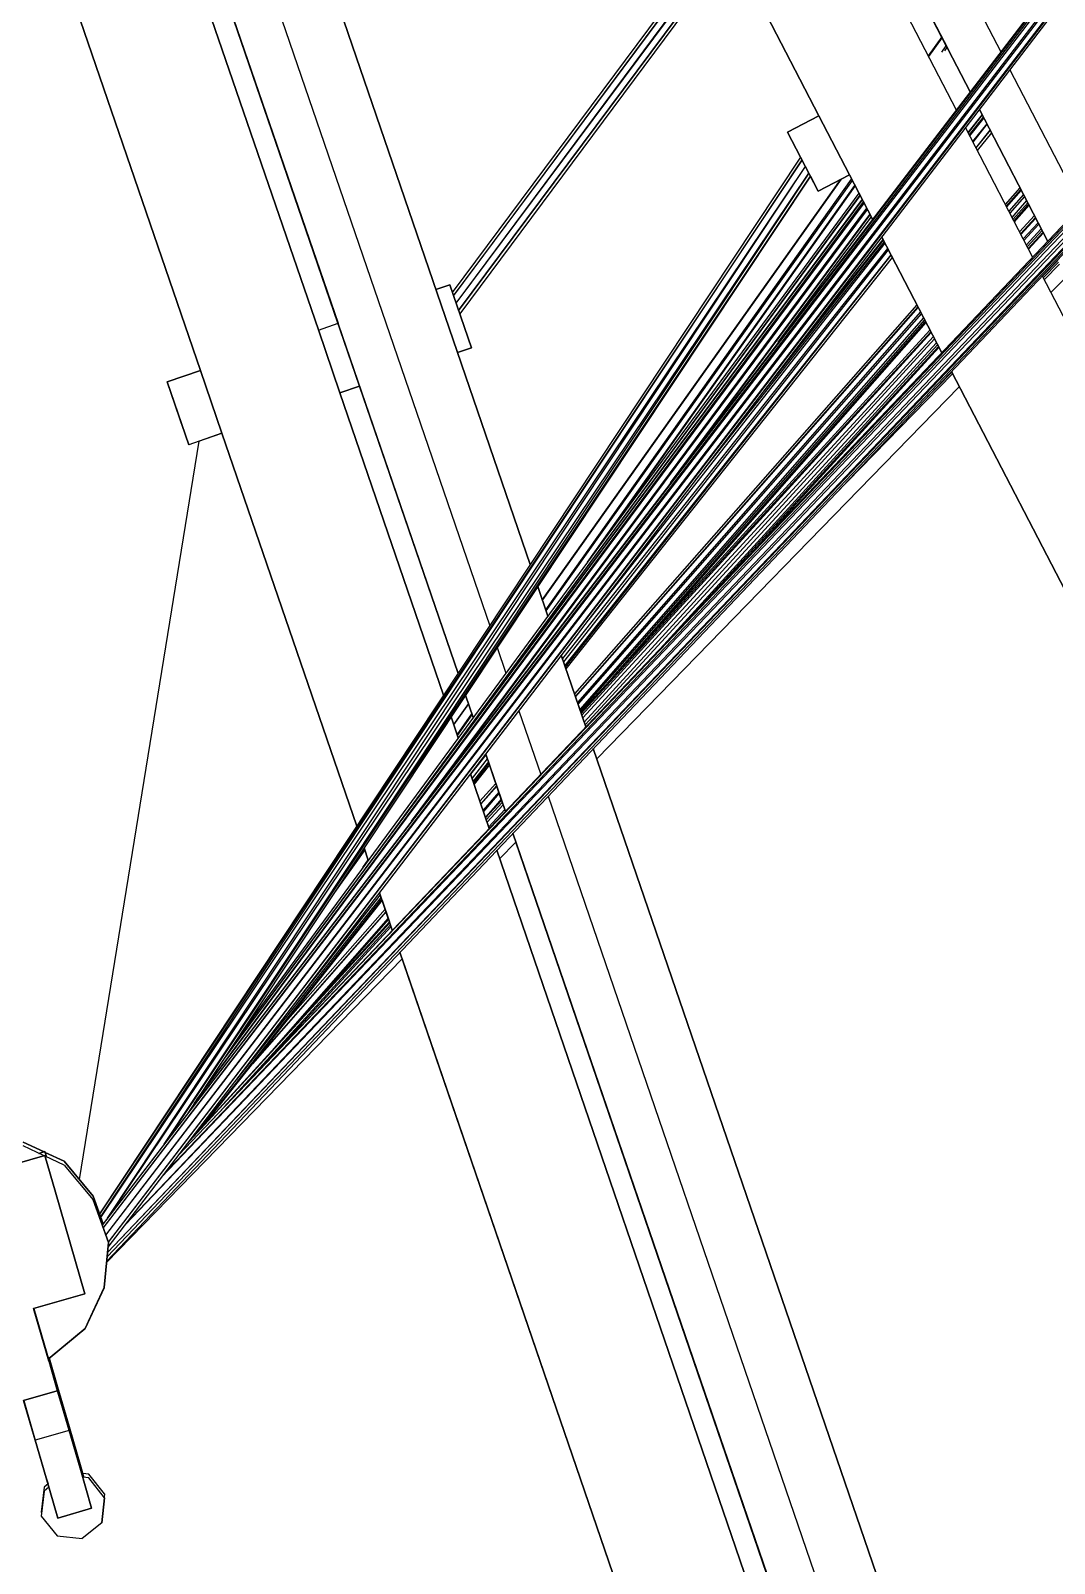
# Model space of a CAD drawing. Extents: x -32 to 51.8, y -51.6 to -5.5.
# Drawn here: x 44.593 to 45.825, y -28.045 to -26.2 of the extents above; entities that cross this region are included whole.
import ezdxf

# ---------------------------------------------------------------- set-up
doc = ezdxf.new("R2010")
doc.units = 0
doc.header["$MEASUREMENT"] = 0
doc.layers.get('0').update_dxf_attribs({"linetype": 'CONTINUOUS'})

msp = doc.modelspace()

# ---------------------------------------------------------------- linework, layer by layer
for p, q in [((43.3576, -21.7099), (45.6967, -26.2221)), ((45.6967, -26.2221), (43.3576, -21.7099)), ((43.3576, -21.7099), (45.6967, -26.2221)), ((45.6967, -26.2221), (43.3576, -21.7099)), ((45.6967, -26.2221), (43.3576, -21.7099)), ((43.3576, -21.7099), (45.6967, -26.2221)), ((45.6967, -26.2221), (43.3576, -21.7099)), ((45.6967, -26.2221), (43.3576, -21.7099)), ((43.3576, -21.7099), (45.6967, -26.2221)), ((43.3576, -21.71), (45.6967, -26.2221)), ((43.3576, -21.71), (45.6967, -26.2221)), ((45.6967, -26.2221), (43.3576, -21.71)), ((45.6967, -26.2221), (43.3576, -21.71)), ((43.3576, -21.71), (45.6967, -26.2221)), ((43.3577, -21.71), (45.7234, -26.2735)), ((43.3577, -21.71), (45.6968, -26.2221)), ((45.6968, -26.2221), (43.3577, -21.71)), ((45.6968, -26.2221), (43.3577, -21.71)), ((45.6968, -26.2221), (43.3577, -21.71)), ((43.3577, -21.71), (45.7234, -26.2735)), ((43.3577, -21.71), (45.7234, -26.2735)), ((45.7234, -26.2735), (43.3577, -21.71)), ((43.3577, -21.71), (45.7234, -26.2735)), ((43.3577, -21.71), (45.6968, -26.2221)), ((43.3577, -21.71), (45.6968, -26.2221)), ((43.3577, -21.71), (45.6968, -26.2221)), ((45.6968, -26.2221), (43.3577, -21.71)), ((43.3577, -21.71), (45.6968, -26.2221)), ((43.3577, -21.71), (45.6968, -26.2221)), ((43.3577, -21.71), (45.6968, -26.2221)), ((45.6968, -26.2221), (43.3577, -21.71)), ((45.6968, -26.2221), (43.3577, -21.71)), ((45.7234, -26.2735), (43.3577, -21.71)), ((43.3577, -21.71), (45.7234, -26.2735)), ((45.7234, -26.2735), (43.3577, -21.71)), ((45.7234, -26.2735), (43.3577, -21.71)), ((43.4547, -21.7785), (45.7601, -26.2256)), ((49.0314, -21.953), (44.6791, -27.6375)), ((49.0342, -21.9547), (44.6791, -27.6376)), ((44.6803, -27.6411), (49.0342, -21.9547)), ((44.6804, -27.6412), (49.0411, -21.9588)), ((44.6835, -27.6496), (49.0411, -21.9588)), ((44.6835, -27.6498), (49.0479, -21.9629)), ((44.6862, -27.664), (49.0507, -21.9646)), ((44.6866, -27.6582), (49.0479, -21.9629)), ((44.6866, -27.6583), (49.0507, -21.9646)), ((44.9628, -26.5521), (43.5816, -22.5223)), ((43.5816, -22.5223), (44.9628, -26.5521)), ((43.5816, -22.5223), (44.9628, -26.5521)), ((44.9628, -26.5521), (43.5816, -22.5223)), ((44.9628, -26.5521), (43.5816, -22.5223)), ((43.5816, -22.5223), (44.9628, -26.5521)), ((44.9628, -26.5521), (43.5816, -22.5223)), ((43.5817, -22.5223), (44.9628, -26.5521)), ((44.9628, -26.5521), (43.5817, -22.5223)), ((43.5817, -22.5223), (44.9628, -26.5521)), ((43.5817, -22.5223), (44.9628, -26.5521)), ((44.9628, -26.5521), (43.5817, -22.5223)), ((44.9628, -26.5521), (43.5817, -22.5223)), ((43.5817, -22.5223), (44.9628, -26.5521)), ((44.9628, -26.5521), (43.5817, -22.5223)), ((44.9628, -26.5521), (43.5817, -22.5223)), ((43.5817, -22.5223), (44.9629, -26.5521)), ((43.5817, -22.5223), (44.9629, -26.5521)), ((44.9629, -26.5521), (43.5817, -22.5223)), ((43.5817, -22.5223), (44.9629, -26.5521)), ((44.9629, -26.5521), (43.5817, -22.5223)), ((43.5817, -22.5223), (44.9629, -26.5521)), ((44.9629, -26.5521), (43.5817, -22.5223)), ((43.5817, -22.5223), (45.1073, -26.9736)), ((43.5817, -22.5223), (45.1073, -26.9736)), ((45.1073, -26.9736), (43.5817, -22.5223)), ((45.1073, -26.9736), (43.5817, -22.5223)), ((43.5817, -22.5223), (45.1073, -26.9736)), ((45.1073, -26.9736), (43.5817, -22.5223)), ((45.1073, -26.9736), (43.5817, -22.5223)), ((43.5817, -22.5224), (45.1073, -26.9736)), ((45.1073, -26.9736), (43.5817, -22.5224)), ((43.5817, -22.5224), (45.1073, -26.9736)), ((43.5817, -22.5224), (45.1073, -26.9736)), ((45.1073, -26.9736), (43.5817, -22.5224)), ((45.1073, -26.9736), (43.5817, -22.5224)), ((43.752, -22.8509), (45.1454, -26.9163)), ((43.9704, -23.2722), (45.1942, -26.8427)), ((45.1942, -26.8427), (43.9704, -23.2722)), ((44.4598, -23.8903), (45.6746, -26.2336)), ((45.5414, -26.3026), (44.3266, -23.9594)), ((44.3266, -23.9594), (45.5414, -26.3027)), ((44.0834, -24.0634), (44.9392, -26.5602)), ((44.9392, -26.5602), (44.0834, -24.0634)), ((44.7973, -26.6089), (43.9415, -24.112)), ((43.9415, -24.112), (44.7973, -26.6089)), ((44.7022, -26.3315), (43.9415, -24.112)), ((43.9415, -24.112), (44.7973, -26.6089)), ((44.7973, -26.6089), (43.9415, -24.1121)), ((43.9415, -24.1121), (44.7973, -26.6089)), ((44.7973, -26.6089), (43.9415, -24.1121)), ((43.9415, -24.1121), (44.7973, -26.6089)), ((43.9415, -24.1121), (44.7973, -26.6089)), ((47.5159, -24.6988), (44.6851, -27.6757)), ((44.6856, -27.6705), (47.5133, -24.6969)), ((44.6856, -27.6706), (47.5159, -24.6988)), ((44.7066, -27.6374), (47.5132, -24.6969)), ((44.7079, -27.6356), (47.5069, -24.6924)), ((44.7506, -27.5798), (47.5068, -24.6924)), ((44.7527, -27.5771), (47.5005, -24.6879)), ((47.5005, -24.6879), (44.7703, -27.5542)), ((47.4978, -24.686), (44.7713, -27.5529)), ((44.6846, -27.6808), (47.3167, -24.9083)), ((45.1005, -26.5152), (45.4252, -26.0785)), ((45.1005, -26.5152), (45.4253, -26.0788)), ((45.4268, -26.0817), (45.1018, -26.5189)), ((45.1018, -26.519), (45.4272, -26.0824)), ((45.1049, -26.5279), (45.4309, -26.0895)), ((45.1049, -26.528), (45.4312, -26.0901)), ((45.4349, -26.0973), (45.108, -26.537)), ((45.108, -26.537), (45.4351, -26.0975)), ((45.4366, -26.1005), (45.1093, -26.5407)), ((45.4366, -26.1005), (45.1093, -26.5407)), ((45.6891, -26.2074), (45.6729, -26.2303)), ((45.6895, -26.2082), (45.6733, -26.2311)), ((45.6892, -26.226), (45.6947, -26.2182)), ((45.6929, -26.2241), (45.6957, -26.2201)), ((45.6746, -26.2336), (45.7066, -26.2954)), ((45.7712, -26.2471), (45.8566, -26.4117)), ((45.5038, -26.3222), (45.5414, -26.3027)), ((45.5414, -26.3027), (45.5038, -26.3222)), ((45.5782, -26.3737), (45.5414, -26.3026)), ((45.5414, -26.3027), (45.5782, -26.3737)), ((45.5782, -26.3737), (45.5414, -26.3027)), ((45.5414, -26.3027), (45.5414, -26.3027)), ((45.7377, -26.3011), (45.7207, -26.3226)), ((45.7378, -26.3014), (45.7208, -26.3229)), ((45.7223, -26.3258), (45.7394, -26.3043)), ((45.7397, -26.3049), (45.7227, -26.3264)), ((45.7345, -26.295), (45.8168, -26.4536)), ((45.7345, -26.295), (45.8167, -26.4536)), ((45.8167, -26.4536), (45.7345, -26.295)), ((45.7345, -26.295), (45.8167, -26.4536)), ((45.8167, -26.4536), (45.7345, -26.295)), ((45.8167, -26.4536), (45.7345, -26.295)), ((45.7345, -26.295), (45.8167, -26.4536)), ((45.8167, -26.4536), (45.7345, -26.295)), ((45.7345, -26.295), (45.8167, -26.4536)), ((45.7345, -26.295), (45.8167, -26.4536)), ((45.8167, -26.4536), (45.7345, -26.295)), ((45.7345, -26.295), (45.8167, -26.4536)), ((45.8167, -26.4536), (45.7345, -26.295)), ((45.8168, -26.4536), (45.7345, -26.295)), ((45.8168, -26.4536), (45.7345, -26.295)), ((45.7345, -26.295), (45.8168, -26.4536)), ((45.7345, -26.295), (45.8168, -26.4536)), ((45.8168, -26.4536), (45.7345, -26.295)), ((45.7345, -26.295), (45.8168, -26.4536)), ((45.8167, -26.4536), (45.7345, -26.295)), ((45.7345, -26.295), (45.8167, -26.4536)), ((45.8167, -26.4536), (45.7345, -26.295)), ((45.7345, -26.295), (45.8167, -26.4536)), ((45.7345, -26.295), (45.8167, -26.4536)), ((45.7345, -26.295), (45.8168, -26.4536)), ((45.7345, -26.295), (45.8168, -26.4536)), ((45.8168, -26.4536), (45.7345, -26.295)), ((45.7345, -26.295), (45.8168, -26.4536)), ((45.7345, -26.295), (45.8168, -26.4536)), ((45.7345, -26.295), (45.8168, -26.4536)), ((45.8168, -26.4536), (45.7345, -26.295)), ((45.8168, -26.4536), (45.7345, -26.295)), ((45.8168, -26.4536), (45.7345, -26.295)), ((45.7345, -26.295), (45.8168, -26.4536)), ((45.8168, -26.4536), (45.7345, -26.295)), ((45.8168, -26.4536), (45.7345, -26.295)), ((45.5038, -26.3222), (45.5038, -26.3222)), ((45.5038, -26.3222), (45.5194, -26.3523)), ((45.5406, -26.3932), (45.5038, -26.3222)), ((45.5038, -26.3222), (45.5038, -26.3222)), ((45.5038, -26.3222), (45.5038, -26.3222)), ((45.5038, -26.3222), (45.5406, -26.3932)), ((45.5194, -26.3523), (45.5038, -26.3222)), ((45.7177, -26.3169), (45.7985, -26.4727)), ((45.7433, -26.312), (45.7263, -26.3334)), ((45.7436, -26.3125), (45.7267, -26.3341)), ((45.7473, -26.3196), (45.7303, -26.3411)), ((45.7304, -26.3414), (45.7474, -26.3199)), ((45.7489, -26.3228), (45.7319, -26.3442)), ((45.5194, -26.3523), (44.6759, -27.6242)), ((45.5211, -26.3555), (44.676, -27.6245)), ((44.6772, -27.6279), (45.5211, -26.3556)), ((44.6775, -27.6285), (45.5252, -26.3635)), ((44.6854, -27.6292), (45.5253, -26.3636)), ((44.6909, -27.622), (45.5294, -26.3715)), ((44.7538, -27.54), (45.5295, -26.3717)), ((44.758, -27.5344), (45.5311, -26.375)), ((45.5312, -26.375), (44.7822, -27.5028)), ((45.2128, -26.8972), (45.5808, -26.3787)), ((45.5312, -26.375), (45.5406, -26.3932)), ((45.5406, -26.3932), (45.5312, -26.375)), ((45.5406, -26.3932), (45.5782, -26.3737)), ((45.5782, -26.3737), (45.5406, -26.3932)), ((45.5752, -26.3679), (45.5752, -26.3679)), ((45.5756, -26.3686), (45.5756, -26.3686)), ((45.5782, -26.3737), (45.5782, -26.3737)), ((45.5782, -26.3737), (45.5782, -26.3737)), ((45.5782, -26.3737), (45.5782, -26.3737)), ((45.5782, -26.3737), (45.5782, -26.3737)), ((45.5782, -26.3737), (45.6059, -26.427)), ((45.6059, -26.427), (45.5782, -26.3737)), ((45.5896, -26.3956), (44.845, -27.4082)), ((45.567, -26.3795), (45.2085, -26.8846)), ((45.5683, -26.3788), (45.2087, -26.8851)), ((45.2133, -26.8984), (45.5817, -26.3804)), ((45.2632, -26.8395), (45.5848, -26.3864)), ((45.2802, -26.8163), (45.5852, -26.3871)), ((45.5406, -26.3932), (45.5406, -26.3932)), ((45.7833, -26.3891), (45.7656, -26.4093)), ((45.7844, -26.3911), (45.7667, -26.4113)), ((45.7672, -26.4123), (45.7849, -26.3922)), ((45.7875, -26.3971), (45.7698, -26.4173)), ((44.7898, -27.4914), (45.5958, -26.4076)), ((44.7931, -27.4864), (45.5949, -26.4059)), ((45.5936, -26.4035), (44.8251, -27.4382)), ((45.5933, -26.4027), (44.8267, -27.4357)), ((45.5908, -26.398), (45.0042, -27.1967)), ((45.0432, -27.144), (45.5912, -26.3987)), ((45.0512, -27.1515), (45.5989, -26.4135)), ((45.0846, -27.1078), (45.5997, -26.4152)), ((45.7888, -26.3996), (45.7711, -26.4198)), ((45.7913, -26.4045), (45.7736, -26.4247)), ((45.7926, -26.4071), (45.7749, -26.4272)), ((45.776, -26.4293), (45.7937, -26.4091)), ((45.7942, -26.4102), (45.7765, -26.4303)), ((45.363, -26.7442), (45.6028, -26.4211)), ((45.3858, -26.7145), (45.6032, -26.4218)), ((45.4925, -26.5751), (45.6044, -26.4243)), ((45.8007, -26.4226), (45.7827, -26.4423)), ((45.8018, -26.4248), (45.7839, -26.4445)), ((45.7843, -26.4453), (45.8023, -26.4257)), ((45.7871, -26.4507), (45.8051, -26.4311)), ((45.7881, -26.4527), (45.8061, -26.433)), ((45.6188, -26.452), (45.4759, -26.6328)), ((45.6185, -26.4514), (45.509, -26.5894)), ((45.617, -26.4485), (45.6892, -26.5877)), ((45.6892, -26.5877), (45.617, -26.4485)), ((45.7909, -26.458), (45.8089, -26.4384)), ((45.792, -26.4601), (45.8099, -26.4404)), ((45.7931, -26.4623), (45.8111, -26.4427)), ((45.7936, -26.4631), (45.8115, -26.4435)), ((45.6241, -26.4622), (45.2328, -26.9555)), ((45.6248, -26.4636), (45.2343, -26.9598)), ((45.6281, -26.4699), (45.2358, -26.9642)), ((45.2364, -26.966), (45.6284, -26.4704)), ((45.6208, -26.4559), (45.2645, -26.9088)), ((45.3933, -26.7406), (45.6201, -26.4546)), ((45.6297, -26.473), (45.2371, -26.9679)), ((45.8287, -26.4767), (45.8104, -26.4956)), ((45.8114, -26.4976), (45.8298, -26.4788)), ((45.8126, -26.4999), (45.831, -26.4811)), ((45.0974, -26.506), (45.0807, -26.5117)), ((45.0807, -26.5117), (45.0974, -26.506)), ((45.0807, -26.5117), (45.0974, -26.506)), ((45.1233, -26.5817), (45.0974, -26.506)), ((45.0974, -26.506), (45.0974, -26.506)), ((45.0974, -26.506), (45.1233, -26.5817)), ((45.8102, -26.4952), (46.8893, -28.5769)), ((45.8206, -26.5153), (45.839, -26.4965)), ((45.6593, -26.5301), (45.2474, -26.9982)), ((45.6604, -26.5322), (45.2484, -27.001)), ((45.2486, -27.0017), (45.6609, -26.5332)), ((45.6636, -26.5383), (45.251, -27.0086)), ((45.6647, -26.5406), (45.2516, -27.0102)), ((44.9392, -26.5603), (44.9629, -26.5521)), ((44.9392, -26.5602), (44.9651, -26.6359)), ((44.9651, -26.6359), (44.9392, -26.5602)), ((45.6674, -26.5458), (45.2539, -27.0171)), ((45.6686, -26.5481), (45.2545, -27.0187)), ((45.675, -26.5603), (45.2551, -27.0204)), ((45.676, -26.5623), (45.2555, -27.0218)), ((45.2936, -26.9782), (45.6697, -26.5502)), ((45.6702, -26.5511), (45.317, -26.9526)), ((45.1067, -26.5874), (45.1233, -26.5817)), ((45.1067, -26.5874), (45.1233, -26.5817)), ((45.1233, -26.5817), (45.1067, -26.5874)), ((45.1233, -26.5817), (45.1067, -26.5874)), ((45.1233, -26.5817), (45.1233, -26.5817)), ((45.1233, -26.5817), (45.1233, -26.5817)), ((45.1233, -26.5817), (45.1233, -26.5817)), ((45.1233, -26.5817), (45.1233, -26.5817)), ((45.1233, -26.5817), (45.1233, -26.5817)), ((45.1233, -26.5817), (45.1233, -26.5817)), ((45.1233, -26.5817), (45.1233, -26.5817)), ((45.2563, -27.0239), (45.6766, -26.5634)), ((45.2574, -27.0272), (45.6791, -26.5682)), ((45.2591, -27.0323), (45.6804, -26.5708)), ((45.2603, -27.0356), (45.6829, -26.5756)), ((45.3504, -26.9439), (45.6842, -26.5782)), ((45.4022, -26.8894), (45.6852, -26.5802)), ((45.4587, -26.83), (45.6858, -26.5812)), ((45.1067, -26.5874), (45.1233, -26.5817)), ((45.1067, -26.5874), (45.1233, -26.5817)), ((45.1233, -26.5817), (45.1067, -26.5874)), ((45.1233, -26.5817), (45.1067, -26.5874)), ((45.1233, -26.5817), (45.1233, -26.5817)), ((45.1233, -26.5817), (45.1233, -26.5817)), ((45.1233, -26.5817), (45.1233, -26.5817)), ((44.7572, -26.6226), (44.7973, -26.6089)), ((44.7973, -26.6089), (44.7572, -26.6226)), ((44.7973, -26.6089), (44.8232, -26.6846)), ((44.8232, -26.6846), (44.7973, -26.6089)), ((44.8232, -26.6846), (44.7973, -26.6089)), ((44.7973, -26.6089), (44.7973, -26.6089)), ((44.7973, -26.6089), (44.8232, -26.6846)), ((44.7973, -26.6089), (44.7973, -26.6089)), ((44.7973, -26.6089), (44.7973, -26.6089)), ((44.7973, -26.6089), (44.7973, -26.6089)), ((44.7973, -26.6089), (44.7973, -26.6089)), ((45.5601, -26.7585), (45.7023, -26.613)), ((45.666, -26.647), (45.7012, -26.6109)), ((45.7009, -26.6103), (46.7561, -28.6459)), ((46.7561, -28.6459), (45.7009, -26.6103)), ((44.7572, -26.6226), (44.7572, -26.6226)), ((44.7572, -26.6226), (44.7768, -26.6799)), ((44.7832, -26.6983), (44.7572, -26.6226)), ((44.7572, -26.6226), (44.7572, -26.6226)), ((44.7572, -26.6226), (44.7572, -26.6226)), ((44.7572, -26.6226), (44.7832, -26.6983)), ((44.7768, -26.6799), (44.7572, -26.6226)), ((44.9651, -26.6359), (44.9888, -26.6278)), ((44.9888, -26.6278), (44.9651, -26.6359)), ((44.9651, -26.6359), (44.9888, -26.6278)), ((44.9651, -26.6359), (44.9888, -26.6278)), ((44.9888, -26.6278), (44.9651, -26.6359)), ((44.9651, -26.6359), (44.9888, -26.6278)), ((44.9888, -26.6278), (44.9651, -26.6359)), ((44.9888, -26.6278), (44.9651, -26.6359)), ((44.9651, -26.6359), (45.0899, -26.9999)), ((45.0899, -26.9999), (44.9651, -26.6359)), ((45.1073, -26.9736), (44.9888, -26.6278)), ((44.9888, -26.6278), (45.1073, -26.9736)), ((44.9888, -26.6278), (45.1073, -26.9736)), ((45.1073, -26.9736), (44.9888, -26.6278)), ((44.9888, -26.6278), (45.1073, -26.9736)), ((44.9888, -26.6278), (45.1073, -26.9736)), ((45.1073, -26.9736), (44.9888, -26.6278)), ((45.1073, -26.9736), (44.9888, -26.6278)), ((44.9888, -26.6278), (45.1073, -26.9736)), ((45.1073, -26.9736), (44.9888, -26.6278)), ((45.1073, -26.9736), (44.9888, -26.6278)), ((44.9888, -26.6278), (45.1073, -26.9736)), ((44.9888, -26.6278), (45.1073, -26.9736)), ((45.1073, -26.9736), (44.9888, -26.6278)), ((44.9888, -26.6278), (45.1073, -26.9736)), ((45.1073, -26.9736), (44.9888, -26.6278)), ((44.9888, -26.6278), (45.1073, -26.9736)), ((45.1073, -26.9736), (44.9888, -26.6278)), ((44.9888, -26.6278), (45.1073, -26.9736)), ((45.1073, -26.9736), (44.9888, -26.6278)), ((45.1073, -26.9736), (44.9888, -26.6278)), ((44.9888, -26.6278), (45.1073, -26.9736)), ((45.1073, -26.9736), (44.9888, -26.6278)), ((45.2743, -27.0765), (45.7103, -26.6286)), ((44.8232, -26.6846), (44.7832, -26.6983)), ((44.7956, -26.694), (44.8232, -26.6846)), ((44.7956, -26.694), (44.8232, -26.6846)), ((44.8232, -26.6846), (44.8232, -26.6846)), ((44.8232, -26.6846), (44.8232, -26.6846)), ((44.8232, -26.6846), (44.8232, -26.6846)), ((44.9854, -27.1576), (44.8232, -26.6846)), ((44.8232, -26.6846), (44.9854, -27.1576)), ((44.8232, -26.6846), (44.8232, -26.6846)), ((44.8232, -26.6846), (44.9854, -27.1576)), ((44.9854, -27.1576), (44.8232, -26.6846)), ((44.8232, -26.6846), (44.9854, -27.1576)), ((44.9854, -27.1576), (44.8232, -26.6846)), ((44.8232, -26.6846), (44.8232, -26.6846)), ((44.8232, -26.6846), (44.8233, -26.6846)), ((44.9854, -27.1576), (44.8232, -26.6846)), ((44.8232, -26.6846), (44.8232, -26.6846)), ((44.8232, -26.6846), (44.9854, -27.1576)), ((44.8232, -26.6846), (44.8232, -26.6846)), ((44.8232, -26.6846), (44.9854, -27.1576)), ((44.7956, -26.694), (44.6515, -27.5826)), ((44.7832, -26.6983), (44.7832, -26.6983)), ((45.0257, -26.7354), (45.1073, -26.9736)), ((45.2032, -26.869), (45.2153, -26.9045)), ((45.2153, -26.9045), (45.2032, -26.869)), ((45.1543, -26.9424), (45.1649, -26.9732)), ((45.2315, -26.9518), (45.2611, -27.0379)), ((45.2611, -27.0379), (45.2315, -26.9518)), ((45.1255, -27.0267), (45.1163, -26.9998)), ((45.1163, -26.9998), (45.1255, -27.0267)), ((45.1163, -26.9998), (45.1255, -27.0267)), ((45.1255, -27.0267), (45.1163, -26.9998)), ((45.1163, -26.9998), (45.1255, -27.0267)), ((45.1163, -26.9998), (45.1255, -27.0267)), ((45.1255, -27.0267), (45.1163, -26.9998)), ((45.1255, -27.0267), (45.1163, -26.9998)), ((45.1163, -26.9998), (45.1255, -27.0267)), ((45.1255, -27.0267), (45.1163, -26.9998)), ((45.1255, -27.0267), (45.1163, -26.9998)), ((45.1163, -26.9998), (45.1255, -27.0267)), ((45.1163, -26.9998), (45.1255, -27.0267)), ((45.1255, -27.0267), (45.1163, -26.9998)), ((45.1163, -26.9998), (45.1255, -27.0267)), ((45.1255, -27.0267), (45.1163, -26.9998)), ((45.1163, -26.9998), (45.1255, -27.0267)), ((45.1255, -27.0267), (45.1163, -26.9998)), ((45.1163, -26.9998), (45.1255, -27.0267)), ((45.1163, -26.9998), (45.1255, -27.0267)), ((45.1255, -27.0267), (45.1163, -26.9998)), ((45.1255, -27.0267), (45.1163, -26.9998)), ((45.1163, -26.9998), (45.1255, -27.0267)), ((45.1255, -27.0267), (45.1163, -26.9998)), ((45.1255, -27.0267), (45.1163, -26.9998)), ((45.1163, -26.9998), (45.1255, -27.0267)), ((45.1255, -27.0267), (45.1163, -26.9998)), ((45.1163, -26.9998), (45.1255, -27.0267)), ((45.1163, -26.9998), (45.1255, -27.0267)), ((45.1255, -27.0267), (45.1163, -26.9998)), ((45.1255, -27.0267), (45.1163, -26.9998)), ((45.1163, -26.9998), (45.1255, -27.0267)), ((45.1255, -27.0267), (45.1163, -26.9998)), ((45.1255, -27.0267), (45.1163, -26.9998)), ((45.1163, -26.9998), (45.1255, -27.0267)), ((45.1163, -26.9998), (45.1255, -27.0267)), ((45.1255, -27.0267), (45.1163, -26.9998)), ((45.1197, -27.0098), (45.1019, -27.0349)), ((45.1198, -27.0102), (45.102, -27.0353)), ((45.1062, -27.0475), (45.124, -27.0224)), ((45.1065, -27.0485), (45.1244, -27.0234)), ((45.1804, -27.0186), (45.2067, -27.0951)), ((45.0988, -27.026), (45.1075, -27.0512)), ((45.1075, -27.0512), (45.0988, -27.026)), ((45.1408, -27.0714), (45.1224, -27.0947)), ((45.1425, -27.0764), (45.1241, -27.0998)), ((45.1642, -27.1397), (45.1406, -27.0706)), ((45.1406, -27.0706), (45.1642, -27.1397)), ((45.1406, -27.0706), (45.1642, -27.1397)), ((45.1642, -27.1397), (45.1406, -27.0706)), ((45.1406, -27.0706), (45.1642, -27.1397)), ((45.1406, -27.0706), (45.1642, -27.1397)), ((45.1642, -27.1397), (45.1406, -27.0706)), ((45.1642, -27.1397), (45.1406, -27.0706)), ((45.1406, -27.0706), (45.1642, -27.1397)), ((45.1642, -27.1397), (45.1406, -27.0706)), ((45.1642, -27.1397), (45.1406, -27.0706)), ((45.1406, -27.0706), (45.1642, -27.1397)), ((45.1406, -27.0706), (45.1642, -27.1397)), ((45.1642, -27.1397), (45.1406, -27.0706)), ((45.1406, -27.0706), (45.1642, -27.1397)), ((45.1642, -27.1397), (45.1406, -27.0706)), ((45.1406, -27.0706), (45.1642, -27.1397)), ((45.1642, -27.1397), (45.1406, -27.0706)), ((45.1406, -27.0706), (45.1642, -27.1397)), ((45.1406, -27.0706), (45.1642, -27.1397)), ((45.1642, -27.1397), (45.1406, -27.0706)), ((45.1642, -27.1397), (45.1406, -27.0706)), ((45.1406, -27.0706), (45.1642, -27.1397)), ((45.1642, -27.1397), (45.1406, -27.0706)), ((45.1642, -27.1397), (45.1406, -27.0706)), ((45.1406, -27.0706), (45.1642, -27.1397)), ((45.1642, -27.1397), (45.1406, -27.0706)), ((45.1406, -27.0706), (45.1642, -27.1397)), ((45.1406, -27.0706), (45.1642, -27.1397)), ((45.1642, -27.1397), (45.1406, -27.0706)), ((45.1642, -27.1397), (45.1406, -27.0706)), ((45.1406, -27.0706), (45.1642, -27.1397)), ((45.1642, -27.1397), (45.1406, -27.0706)), ((45.1642, -27.1397), (45.1406, -27.0706)), ((45.1406, -27.0706), (45.1642, -27.1397)), ((45.27, -27.0641), (45.9624, -29.0842)), ((45.9624, -29.0842), (45.27, -27.0641)), ((45.1223, -27.0945), (45.1448, -27.1601)), ((45.1448, -27.1601), (45.1223, -27.0945)), ((45.1438, -27.0802), (45.1254, -27.1034)), ((45.1261, -27.1055), (45.1445, -27.0822)), ((45.1451, -27.0838), (45.1266, -27.107)), ((45.1451, -27.0838), (45.1593, -27.1253)), ((45.1593, -27.1253), (45.1451, -27.0838)), ((45.1526, -27.1059), (45.1336, -27.1275)), ((45.1537, -27.1089), (45.1347, -27.1305)), ((45.1348, -27.131), (45.1539, -27.1094)), ((45.1563, -27.1166), (45.1373, -27.1383)), ((45.1568, -27.1179), (45.1378, -27.1396)), ((45.1593, -27.1253), (45.1401, -27.1464)), ((45.1597, -27.1265), (45.1405, -27.1475)), ((45.1413, -27.1499), (45.1605, -27.1288)), ((45.1422, -27.1526), (45.1615, -27.1317)), ((45.1592, -27.1251), (45.1525, -27.1328)), ((45.2157, -27.1214), (45.8962, -29.1069)), ((45.1442, -27.1583), (45.1634, -27.1373)), ((45.8446, -29.1247), (45.1733, -27.166)), ((45.1733, -27.166), (45.8446, -29.1247)), ((45.1733, -27.166), (45.8446, -29.1247)), ((45.8446, -29.1247), (45.1733, -27.166)), ((45.1733, -27.166), (45.8446, -29.1247)), ((45.1733, -27.166), (45.8446, -29.1247)), ((45.8446, -29.1247), (45.1733, -27.166)), ((45.8446, -29.1247), (45.1733, -27.166)), ((45.1733, -27.166), (45.8446, -29.1247)), ((45.8446, -29.1247), (45.1733, -27.166)), ((45.8446, -29.1247), (45.1733, -27.166)), ((45.1733, -27.166), (45.8446, -29.1247)), ((45.1733, -27.166), (45.8446, -29.1247)), ((45.8446, -29.1247), (45.1733, -27.166)), ((45.1733, -27.166), (45.8446, -29.1247)), ((45.8446, -29.1247), (45.1733, -27.166)), ((45.1733, -27.166), (45.8446, -29.1247)), ((45.8446, -29.1247), (45.1733, -27.166)), ((45.1733, -27.166), (45.8446, -29.1247)), ((45.1733, -27.166), (45.8446, -29.1247)), ((45.8446, -29.1247), (45.1733, -27.166)), ((45.8446, -29.1247), (45.1733, -27.166)), ((45.1733, -27.166), (45.8446, -29.1247)), ((45.3726, -27.7477), (45.1733, -27.166)), ((45.8446, -29.1247), (45.1733, -27.166)), ((45.1733, -27.166), (45.8446, -29.1246)), ((45.8446, -29.1246), (45.1733, -27.166)), ((45.1733, -27.166), (45.8446, -29.1246)), ((45.1733, -27.166), (45.8446, -29.1246)), ((45.8446, -29.1246), (45.1733, -27.166)), ((45.8446, -29.1246), (45.1733, -27.166)), ((45.1733, -27.166), (45.8446, -29.1247)), ((45.8446, -29.1247), (45.1733, -27.166)), ((45.8446, -29.1247), (45.1733, -27.166)), ((45.1733, -27.166), (45.8446, -29.1247)), ((44.9951, -27.1859), (44.9585, -27.2373)), ((44.9949, -27.1855), (44.963, -27.2305)), ((44.9942, -27.1835), (44.9993, -27.1983)), ((44.9942, -27.1835), (44.9993, -27.1983)), ((44.9993, -27.1983), (44.9942, -27.1835)), ((44.9993, -27.1983), (44.9942, -27.1835)), ((44.9942, -27.1835), (44.9993, -27.1983)), ((44.9942, -27.1835), (44.9993, -27.1983)), ((44.9993, -27.1983), (44.9943, -27.1835)), ((44.9993, -27.1983), (44.9943, -27.1835)), ((44.9943, -27.1835), (44.9993, -27.1983)), ((45.1538, -27.1865), (45.795, -29.0571)), ((45.795, -29.0571), (45.1538, -27.1865)), ((45.1573, -27.1967), (45.1769, -27.1766)), ((45.1769, -27.1766), (45.8446, -29.1247)), ((45.8446, -29.1247), (45.1769, -27.1766)), ((44.9928, -27.2073), (44.9993, -27.1981)), ((44.7935, -27.5261), (45.0155, -27.2454)), ((45.0146, -27.243), (44.8407, -27.4622)), ((45.0137, -27.2401), (44.905, -27.3782)), ((45.0282, -27.2827), (45.0128, -27.2375)), ((45.0128, -27.2375), (45.0282, -27.2827)), ((45.0128, -27.2375), (45.0282, -27.2827)), ((45.0282, -27.2827), (45.0128, -27.2375)), ((45.0128, -27.2375), (45.0282, -27.2827)), ((45.0282, -27.2827), (45.0128, -27.2375)), ((45.0128, -27.2375), (45.0282, -27.2827)), ((45.0159, -27.2466), (44.7979, -27.5213)), ((44.8569, -27.4469), (45.0207, -27.2607)), ((45.0206, -27.2603), (44.8598, -27.4433)), ((45.0195, -27.2572), (44.8965, -27.397)), ((45.0248, -27.2727), (45.0159, -27.2466)), ((45.0159, -27.2466), (45.0248, -27.2727)), ((45.0251, -27.2736), (44.7803, -27.5411)), ((45.0248, -27.2727), (44.7826, -27.538)), ((44.826, -27.4953), (45.026, -27.2762)), ((44.8666, -27.4526), (45.0267, -27.2783)), ((45.0233, -27.2682), (44.8856, -27.4252)), ((45.0236, -27.2693), (44.9082, -27.4004)), ((44.6844, -27.6824), (45.04, -27.3171)), ((45.6531, -29.1057), (45.0373, -27.3092)), ((45.0373, -27.3092), (45.6531, -29.1057)), ((45.0373, -27.3092), (45.6531, -29.1057)), ((45.6531, -29.1057), (45.0373, -27.3092)), ((45.0373, -27.3092), (45.6531, -29.1057)), ((45.6531, -29.1057), (45.0373, -27.3092)), ((45.0373, -27.3092), (45.6531, -29.1057)), ((45.6531, -29.1057), (45.04, -27.3171)), ((45.04, -27.3171), (45.6531, -29.1057)), ((44.6092, -27.5494), (44.584, -27.5376)), ((44.584, -27.5376), (44.6092, -27.5494)), ((44.6092, -27.5494), (44.584, -27.5376)), ((44.6102, -27.5537), (44.5482, -27.5717)), ((44.5482, -27.5717), (44.6102, -27.5537)), ((44.6102, -27.5537), (44.5482, -27.5717)), ((44.6092, -27.554), (44.584, -27.5423)), ((44.6102, -27.5491), (44.6031, -27.5512)), ((44.6031, -27.5512), (44.6102, -27.5491)), ((44.6102, -27.5491), (44.6031, -27.5512)), ((44.6102, -27.5491), (44.6092, -27.5494)), ((44.6092, -27.5494), (44.6102, -27.5491)), ((44.6102, -27.5491), (44.6092, -27.5494)), ((44.6102, -27.5491), (44.6092, -27.5494)), ((44.6104, -27.55), (44.6102, -27.5491)), ((44.6102, -27.5491), (44.6102, -27.5491)), ((44.6102, -27.5491), (44.6104, -27.55)), ((44.6104, -27.55), (44.6102, -27.5491)), ((44.6102, -27.5491), (44.6104, -27.55)), ((44.6104, -27.55), (44.6102, -27.5491)), ((44.6102, -27.5491), (44.6104, -27.55)), ((44.6102, -27.5491), (44.612, -27.5553)), ((44.612, -27.5553), (44.6102, -27.5491)), ((44.6102, -27.5491), (44.612, -27.5553)), ((44.6104, -27.55), (44.6102, -27.5491)), ((44.6102, -27.5491), (44.6102, -27.5491)), ((44.6104, -27.55), (44.6102, -27.5491)), ((44.6102, -27.5491), (44.6104, -27.55)), ((44.6104, -27.55), (44.6102, -27.5491)), ((44.6102, -27.5491), (44.6104, -27.55)), ((44.6104, -27.55), (44.6102, -27.5491)), ((44.6102, -27.5491), (44.6104, -27.55)), ((44.6104, -27.55), (44.6102, -27.5491)), ((44.6102, -27.5491), (44.6104, -27.55)), ((44.6104, -27.55), (44.6102, -27.5491)), ((44.6102, -27.5491), (44.6104, -27.55)), ((44.6104, -27.5546), (44.6102, -27.5537)), ((44.6102, -27.5537), (44.6102, -27.5537)), ((44.6102, -27.5537), (44.6231, -27.5981)), ((44.6231, -27.5981), (44.6102, -27.5537)), ((44.6102, -27.5537), (44.6231, -27.5981)), ((44.6334, -27.5607), (44.6104, -27.55)), ((44.6104, -27.55), (44.6334, -27.5607)), ((44.6334, -27.5607), (44.6104, -27.55)), ((44.6334, -27.5653), (44.6104, -27.5546)), ((44.6334, -27.5607), (44.6681, -27.6027)), ((44.6334, -27.5607), (44.6681, -27.6027)), ((44.6681, -27.6027), (44.6334, -27.5607)), ((44.6334, -27.5653), (44.6681, -27.6073)), ((44.6231, -27.5981), (44.6584, -27.7201)), ((44.6584, -27.7201), (44.6231, -27.5981)), ((44.6681, -27.6027), (44.6802, -27.636)), ((44.6681, -27.6027), (44.6802, -27.636)), ((44.6802, -27.636), (44.6681, -27.6027)), ((44.6681, -27.6027), (44.6802, -27.636)), ((44.6681, -27.6027), (44.6681, -27.6027)), ((44.6681, -27.6027), (44.6759, -27.6242)), ((44.6681, -27.6027), (44.6681, -27.6027)), ((44.6681, -27.6073), (44.6867, -27.6586)), ((44.6867, -27.6586), (44.6681, -27.6073)), ((44.6867, -27.6586), (44.6815, -27.7128)), ((44.6815, -27.7128), (44.6867, -27.6586)), ((44.6584, -27.7201), (44.5964, -27.7381)), ((44.5964, -27.7381), (44.6584, -27.7201)), ((44.6584, -27.7201), (44.5964, -27.7381)), ((44.6815, -27.7128), (44.6585, -27.7622)), ((44.6585, -27.7622), (44.6815, -27.7128)), ((44.6585, -27.7622), (44.6815, -27.7128)), ((44.6815, -27.7128), (44.6585, -27.7622)), ((44.6585, -27.7622), (44.6815, -27.7128)), ((44.6815, -27.7129), (44.6585, -27.7622)), ((44.6627, -27.7532), (44.6815, -27.7128)), ((44.6751, -27.7267), (44.6815, -27.7128)), ((44.6815, -27.7128), (44.6751, -27.7267)), ((44.6815, -27.7128), (44.6815, -27.7128)), ((44.6815, -27.7128), (44.6815, -27.7128)), ((44.6815, -27.7128), (44.6815, -27.7128)), ((44.6815, -27.7128), (44.6815, -27.7128)), ((44.6815, -27.7128), (44.6815, -27.7128)), ((44.6815, -27.7128), (44.6815, -27.7128)), ((44.6815, -27.7128), (44.6815, -27.7128)), ((44.6815, -27.7128), (44.6815, -27.7128)), ((44.6815, -27.7128), (44.6815, -27.7128)), ((44.6815, -27.7128), (44.6815, -27.7128)), ((44.6815, -27.7128), (44.6815, -27.7128)), ((44.6815, -27.7128), (44.6815, -27.7128)), ((44.5964, -27.7381), (44.6148, -27.8015)), ((44.6148, -27.8015), (44.5964, -27.7381)), ((44.6152, -27.8014), (44.5968, -27.738)), ((44.5968, -27.738), (44.6152, -27.8014)), ((44.6585, -27.7622), (44.6755, -27.7259)), ((44.6585, -27.7622), (44.6165, -27.7969)), ((44.6165, -27.7969), (44.6585, -27.7622)), ((44.6585, -27.7622), (44.6165, -27.7969)), ((44.6585, -27.7622), (44.6165, -27.7969)), ((44.6165, -27.7969), (44.6585, -27.7622)), ((44.6585, -27.7622), (44.6165, -27.7969)), ((44.6585, -27.7622), (44.6585, -27.7622)), ((44.6585, -27.7622), (44.6585, -27.7622)), ((44.6165, -27.7969), (44.6581, -27.7626)), ((44.6165, -27.7969), (44.6137, -27.7979)), ((44.6137, -27.7979), (44.6165, -27.7969)), ((44.6137, -27.7979), (44.6165, -27.7969)), ((44.6165, -27.7969), (44.6137, -27.7979)), ((44.6152, -27.8014), (44.6141, -27.7978)), ((44.6141, -27.7978), (44.6152, -27.8014)), ((44.6149, -27.7975), (44.6251, -27.8324)), ((44.6149, -27.7975), (44.6251, -27.8324)), ((44.6255, -27.8323), (44.6153, -27.7974)), ((44.6153, -27.7974), (44.6255, -27.8323)), ((44.6255, -27.8323), (44.6153, -27.7974)), ((44.6153, -27.7974), (44.6255, -27.8323)), ((44.6255, -27.8323), (44.6153, -27.7974)), ((44.6153, -27.7974), (44.6255, -27.8323)), ((44.6255, -27.8323), (44.6153, -27.7974)), ((44.6153, -27.7974), (44.6255, -27.8323)), ((44.6255, -27.8323), (44.6153, -27.7974)), ((44.6153, -27.7974), (44.6255, -27.8323)), ((44.6255, -27.8323), (44.6153, -27.7974)), ((44.6153, -27.7974), (44.6255, -27.8323)), ((44.6255, -27.8323), (44.6153, -27.7974)), ((44.6153, -27.7974), (44.6255, -27.8323)), ((44.6165, -27.7969), (44.6165, -27.7969)), ((44.6148, -27.8015), (44.6251, -27.8371)), ((44.6255, -27.8369), (44.6152, -27.8014)), ((44.6152, -27.8014), (44.6152, -27.8014)), ((44.6152, -27.8014), (44.6152, -27.8014)), ((44.6152, -27.8014), (44.6255, -27.8369)), ((44.6251, -27.8324), (44.6238, -27.8328)), ((44.6238, -27.8328), (44.6251, -27.8324)), ((44.6251, -27.8324), (44.6393, -27.88)), ((44.6251, -27.8324), (44.6251, -27.8324)), ((44.6251, -27.8324), (44.6393, -27.88)), ((44.6251, -27.8324), (44.6251, -27.8324)), ((44.6251, -27.8324), (44.6251, -27.8324)), ((44.6393, -27.88), (44.6255, -27.8323)), ((44.6255, -27.8323), (44.6255, -27.8323)), ((44.6255, -27.8323), (44.6255, -27.8323)), ((44.6255, -27.8323), (44.6393, -27.88)), ((44.6393, -27.88), (44.6255, -27.8323)), ((44.6255, -27.8323), (44.6255, -27.8323)), ((44.6255, -27.8323), (44.6255, -27.8323)), ((44.6255, -27.8323), (44.6393, -27.88)), ((44.6393, -27.88), (44.6255, -27.8323)), ((44.6255, -27.8323), (44.6255, -27.8323)), ((44.6255, -27.8323), (44.6255, -27.8323)), ((44.6255, -27.8323), (44.6393, -27.88)), ((44.6393, -27.88), (44.6255, -27.8323)), ((44.6255, -27.8323), (44.6255, -27.8323)), ((44.6255, -27.8323), (44.6255, -27.8323)), ((44.6255, -27.8323), (44.6393, -27.88)), ((44.6393, -27.8799), (44.6255, -27.8323)), ((44.6255, -27.8323), (44.6255, -27.8323)), ((44.6255, -27.8323), (44.6255, -27.8323)), ((44.6255, -27.8323), (44.6393, -27.8799)), ((44.6393, -27.88), (44.6255, -27.8323)), ((44.6255, -27.8323), (44.6255, -27.8323)), ((44.6255, -27.8323), (44.6255, -27.8323)), ((44.6255, -27.8323), (44.6393, -27.88)), ((44.6393, -27.8799), (44.6255, -27.8323)), ((44.6255, -27.8323), (44.6255, -27.8323)), ((44.6255, -27.8323), (44.6255, -27.8323)), ((44.6255, -27.8323), (44.6393, -27.8799)), ((44.6251, -27.8371), (44.5845, -27.8488)), ((44.5845, -27.8488), (44.6251, -27.8371)), ((44.5987, -27.8964), (44.5845, -27.8488)), ((44.5845, -27.8488), (44.5987, -27.8964)), ((44.5845, -27.8488), (44.5987, -27.8964)), ((44.5849, -27.8487), (44.5987, -27.8964)), ((44.6251, -27.8371), (44.6393, -27.8846)), ((44.6393, -27.8846), (44.6255, -27.8369)), ((44.6255, -27.8369), (44.6255, -27.8369)), ((44.6255, -27.8369), (44.6393, -27.8846)), ((44.6393, -27.8846), (44.5987, -27.8964)), ((44.6393, -27.8846), (44.5987, -27.8964)), ((44.6393, -27.88), (44.638, -27.8804)), ((44.6393, -27.88), (44.638, -27.8804)), ((44.6393, -27.88), (44.6525, -27.9255)), ((44.6525, -27.9255), (44.6393, -27.88)), ((44.6393, -27.88), (44.6525, -27.9255)), ((44.6393, -27.88), (44.6393, -27.88)), ((44.6393, -27.88), (44.6393, -27.88)), ((44.6393, -27.8846), (44.6525, -27.9301)), ((44.6525, -27.9301), (44.6393, -27.8846)), ((44.5987, -27.8964), (44.5987, -27.8962)), ((44.5987, -27.8964), (44.5987, -27.8962)), ((44.5987, -27.8964), (44.5987, -27.8962)), ((44.5987, -27.8964), (44.5987, -27.8962)), ((44.5987, -27.8964), (44.5987, -27.8962)), ((44.5987, -27.8962), (44.5987, -27.8964)), ((44.5987, -27.8964), (44.5987, -27.8962)), ((44.5987, -27.8964), (44.5987, -27.8963)), ((44.5987, -27.8963), (44.5987, -27.8964)), ((44.5987, -27.8964), (44.5987, -27.8963)), ((44.5987, -27.8963), (44.5987, -27.8964)), ((44.5987, -27.8963), (44.5987, -27.8964)), ((44.5987, -27.8963), (44.5987, -27.8964)), ((44.5987, -27.8963), (44.5987, -27.8964)), ((44.5987, -27.8963), (44.5987, -27.8964)), ((44.6119, -27.9419), (44.5987, -27.8964)), ((44.5987, -27.8964), (44.5987, -27.8964)), ((44.5987, -27.8964), (44.5987, -27.8964)), ((44.5987, -27.8964), (44.6119, -27.9419)), ((44.6119, -27.9419), (44.5987, -27.8964)), ((44.5987, -27.8964), (44.5987, -27.8964)), ((44.5987, -27.8964), (44.6119, -27.9419)), ((44.5987, -27.8964), (44.5987, -27.8964)), ((44.6083, -27.9294), (44.5987, -27.8964)), ((44.5987, -27.8964), (44.5987, -27.8964)), ((44.5987, -27.8964), (44.6083, -27.9294)), ((44.6083, -27.9294), (44.5987, -27.8964)), ((44.5987, -27.8964), (44.5987, -27.8964)), ((44.5987, -27.8964), (44.6083, -27.9294)), ((44.6119, -27.9419), (44.5987, -27.8964)), ((44.5987, -27.8964), (44.5987, -27.8964)), ((44.5987, -27.8964), (44.5987, -27.8964)), ((44.5987, -27.8964), (44.6083, -27.9294)), ((44.6119, -27.9419), (44.5987, -27.8964)), ((44.5987, -27.8964), (44.5987, -27.8964)), ((44.5987, -27.8964), (44.5987, -27.8964)), ((44.5987, -27.8964), (44.6083, -27.9294)), ((44.6119, -27.9419), (44.5987, -27.8964)), ((44.5987, -27.8964), (44.5987, -27.8964)), ((44.5987, -27.8964), (44.5987, -27.8964)), ((44.5987, -27.8964), (44.6083, -27.9294)), ((44.6119, -27.9419), (44.5987, -27.8964)), ((44.5987, -27.8964), (44.5987, -27.8964)), ((44.5987, -27.8964), (44.5987, -27.8964)), ((44.5987, -27.8964), (44.6119, -27.9419)), ((44.5987, -27.8964), (44.5987, -27.8964)), ((44.5987, -27.8964), (44.6119, -27.9419)), ((44.5987, -27.8964), (44.5987, -27.8964)), ((44.6119, -27.9419), (44.5987, -27.8964)), ((44.5987, -27.8964), (44.5987, -27.8964)), ((44.5987, -27.8964), (44.5987, -27.8964)), ((44.5987, -27.8964), (44.6083, -27.9294)), ((44.6557, -27.9365), (44.6525, -27.9255)), ((44.657, -27.9412), (44.6525, -27.9255)), ((44.6525, -27.9255), (44.657, -27.9412)), ((44.6119, -27.9419), (44.6259, -27.9901)), ((44.6259, -27.9901), (44.6119, -27.9419)), ((44.6119, -27.9419), (44.6119, -27.9419)), ((44.6119, -27.9419), (44.6151, -27.9529)), ((44.6151, -27.9529), (44.6119, -27.9419)), ((44.6119, -27.9419), (44.6119, -27.9419)), ((44.6119, -27.9419), (44.6259, -27.9901)), ((44.6151, -27.9529), (44.6119, -27.9419)), ((44.6119, -27.9419), (44.6119, -27.9419)), ((44.6119, -27.9419), (44.614, -27.9491)), ((44.614, -27.9491), (44.6119, -27.9419)), ((44.6119, -27.9419), (44.6119, -27.9419)), ((44.6119, -27.9419), (44.614, -27.9491)), ((44.614, -27.9491), (44.6119, -27.9419)), ((44.6119, -27.9419), (44.6119, -27.9419)), ((44.6119, -27.9419), (44.614, -27.9491)), ((44.614, -27.9491), (44.6119, -27.9419)), ((44.614, -27.9491), (44.6119, -27.9419)), ((44.6119, -27.9419), (44.6119, -27.9419)), ((44.6119, -27.9419), (44.614, -27.9491)), ((44.614, -27.9491), (44.6119, -27.9419)), ((44.6119, -27.9419), (44.6119, -27.9419)), ((44.6119, -27.9419), (44.614, -27.9491)), ((44.614, -27.9491), (44.6119, -27.9419)), ((44.6119, -27.9419), (44.6119, -27.9419)), ((44.6119, -27.9419), (44.6119, -27.9419)), ((44.6119, -27.9419), (44.614, -27.9491)), ((44.614, -27.9491), (44.6119, -27.9419)), ((44.6525, -27.9301), (44.6664, -27.9783)), ((44.6664, -27.9783), (44.6525, -27.9301)), ((44.6631, -27.9373), (44.6557, -27.9365)), ((44.6631, -27.9373), (44.6557, -27.9365)), ((44.6631, -27.9419), (44.6557, -27.9411)), ((44.6821, -27.961), (44.6631, -27.9373)), ((44.6821, -27.9657), (44.6631, -27.9419)), ((44.6092, -27.9529), (44.6059, -27.9831)), ((44.6092, -27.9576), (44.6059, -27.9878)), ((44.614, -27.9491), (44.6092, -27.9529)), ((44.614, -27.9491), (44.6092, -27.9529)), ((44.6151, -27.9529), (44.6092, -27.9576)), ((44.6821, -27.961), (44.6817, -27.9651)), ((44.6821, -27.9657), (44.6817, -27.9651)), ((44.6059, -27.9831), (44.6063, -27.9837)), ((44.6059, -27.9831), (44.6059, -27.9831)), ((44.6059, -27.9831), (44.6063, -27.9837)), ((44.6664, -27.9783), (44.6259, -27.9901)), ((44.6259, -27.9901), (44.6664, -27.9783)), ((44.6664, -27.9783), (44.6664, -27.9783)), ((44.6664, -27.9783), (44.6664, -27.9783)), ((44.6664, -27.9783), (44.6664, -27.9783)), ((44.6664, -27.9783), (44.6664, -27.9783)), ((44.6821, -27.9657), (44.6788, -27.9959)), ((44.6788, -27.9959), (44.6821, -27.9657)), ((44.6059, -27.9878), (44.6248, -28.0115)), ((44.6059, -27.9878), (44.6059, -27.9878)), ((44.6059, -27.9878), (44.6248, -28.0115)), ((44.6259, -27.9901), (44.6259, -27.9901)), ((44.6788, -27.9959), (44.655, -28.0148)), ((44.6788, -27.9959), (44.655, -28.0148)), ((44.6788, -27.9959), (44.6788, -27.9959)), ((44.6248, -28.0115), (44.655, -28.0148)), ((44.6248, -28.0115), (44.655, -28.0148))]:
    msp.add_line(p, q)

doc.saveas('drawing.dxf')
